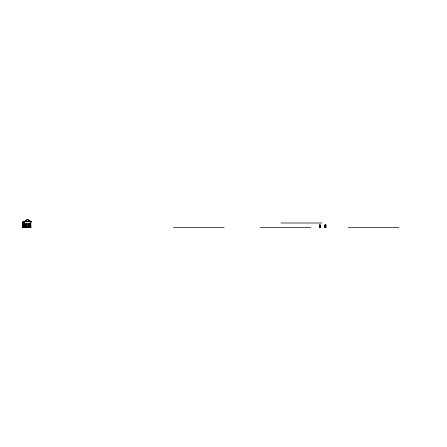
<?xml version="1.0" encoding="UTF-8"?>
<svg xmlns="http://www.w3.org/2000/svg" width="447" height="447" viewBox="0 0 447 447"><rect width="100%" height="100%" fill="white"/><g stroke="black" fill="none" stroke-linecap="round" stroke-linejoin="round"><path stroke-width="0.67" d="M22.551 222.131C22.892 233.921 21.869 223.293 22.719 222.422M22.652 222.254L22.35 222.131L24.429 222.131M24.624 222.422L24.624 221.606L24.915 227.512M30.033 227.383L30.491 226.199M30.619 227.383L30.619 221.606M22.523 222.55L22.523 222.919L22.456 222.254L24.417 222.153L24.429 222.55L24.429 221.606L30.821 221.606M24.132 227.383L24.361 226.199M30.849 221.5L27.53 219.421L23.853 221.969M27.558 219.438L23.741 221.863M31.519 221.841L30.854 221.41M23.847 221.969L27.53 219.628L31.407 221.952L27.518 219.527M24.624 221.74L30.619 221.74M22.35 222.265L24.417 222.193M24.423 222.371L22.456 222.382M24.429 222.69L22.719 222.785M24.429 222.785L22.35 222.751L22.35 222.131L22.35 227.579L30.821 227.579L30.821 221.449M22.35 222.919L24.429 222.919M22.551 223.003L23.155 223.025L23.138 224.182L22.551 224.182M280.928 222.986L321.935 222.986M28.39 223.629L29.441 223.629L29.441 225.545L28.39 225.545L28.401 223.629M22.417 224.238L23.333 224.238M22.445 224.316L23.333 224.316M320.309 224.953L319.75 224.947M325.919 224.947L325.003 224.947L325.014 227.579M320.242 225.098L320.203 227.434L319.862 227.434M22.417 225.294L23.333 225.294M22.551 225.394L23.339 225.394L22.417 225.4M325.165 225.567L325.757 225.556M22.551 225.763L23.35 225.752M325.165 226.02L325.757 226.031M22.35 226.199L30.821 226.199M325.824 226.422L325.165 226.5M22.417 226.277L24.429 226.266M30.619 226.238L24.691 226.461M22.551 226.4L24.429 226.4M24.624 226.333L30.821 226.461L30.821 227.383L22.35 227.383L22.35 226.461L30.821 226.461L30.491 226.461M22.551 226.528L24.429 226.528L24.429 221.488M325.165 226.953L325.757 226.964M22.35 227.512L30.821 227.512M173.453 227.579L224.109 227.579M260.143 227.579L310.799 227.579M325.986 227.579L324.935 227.579L324.935 224.886L325.986 224.886L325.908 227.579M348.196 227.579L398.853 227.579M30.687 223.567L30.754 226.199M23.138 227.383L22.68 226.199M22.551 222.153L22.562 222.589M325.165 225.104L325.165 227.417M320.259 224.953L320.309 227.579L319.683 227.579L319.683 224.875L319.884 227.579M319.817 224.947L319.817 227.579M29.351 223.718L29.351 225.456L29.038 225.456L29.038 223.718M28.949 223.629L28.96 225.545M28.871 223.629L28.882 225.545M28.792 223.718L28.792 225.456L28.485 225.456L28.485 223.718M26.854 223.718L26.854 225.456L26.546 225.456L26.546 223.718M26.457 223.629L26.468 225.545M26.373 223.629L26.39 225.545M26.295 223.718L26.295 225.456L25.987 225.456L25.987 223.718M23.864 223.718L23.864 225.456L23.557 225.456L23.557 223.718M23.479 223.629L23.467 225.545M23.4 223.629L23.35 226.165M23.305 223.718L23.339 226.221M22.998 223.718L22.998 225.456M22.523 226.461L22.523 227.383L22.523 226.461M24.026 223.567L22.842 223.567L22.842 225.606L24.026 225.606L24.026 223.567M27.01 223.567L25.831 223.567L25.831 225.606L27.01 225.606L27.01 223.567M29.508 223.567L28.323 223.567L28.323 225.606L29.508 225.606L29.508 223.567M23.959 223.629L22.909 223.629L22.92 225.545L23.959 225.545L23.942 223.629M26.949 223.629L25.898 223.629L25.909 225.545L26.949 225.545L26.949 223.629M325.774 225.092L325.153 225.092L325.153 227.428L325.774 227.428L325.774 225.092"/></g></svg>
